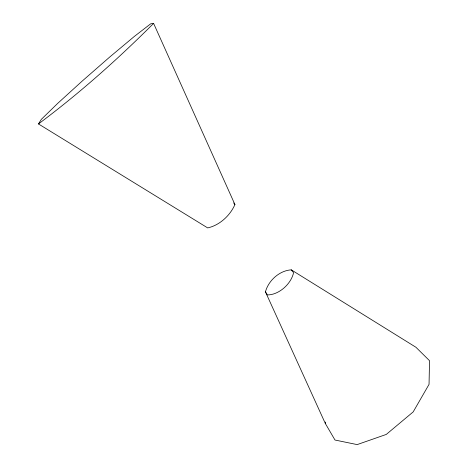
<?xml version="1.0" encoding="UTF-8"?>
<svg xmlns="http://www.w3.org/2000/svg" width="468" height="468" viewBox="0 0 468 468"><rect width="100%" height="100%" fill="white"/><g stroke="black" fill="none" stroke-linecap="round" stroke-linejoin="round"><path stroke-width="0.7" d="M325.301 423.435L265.438 291.851C268.456 280.566 279.454 270.568 291.271 269.849L415.923 347.256L429.525 360.693L429.045 384.374L413.18 411.904L386.264 434.433L357.16 444.6L334.989 440.025L325.301 423.435L325.535 422.037M234.93 204.539C230.127 215.59 219.574 225.295 207.693 227.916L38.475 123.944L41.348 119.328L57.582 103.486L82.169 81.104L109.6 57.137L134.328 36.44L150.719 23.792L153.598 23.4L234.93 204.539L233.661 202.954M153.598 23.4C117.597 59.424 79.291 93.465 38.475 123.944M291.271 269.849L293.576 272.668C291.207 283.848 279.057 294.922 267.433 294.922L265.438 291.851"/></g></svg>
